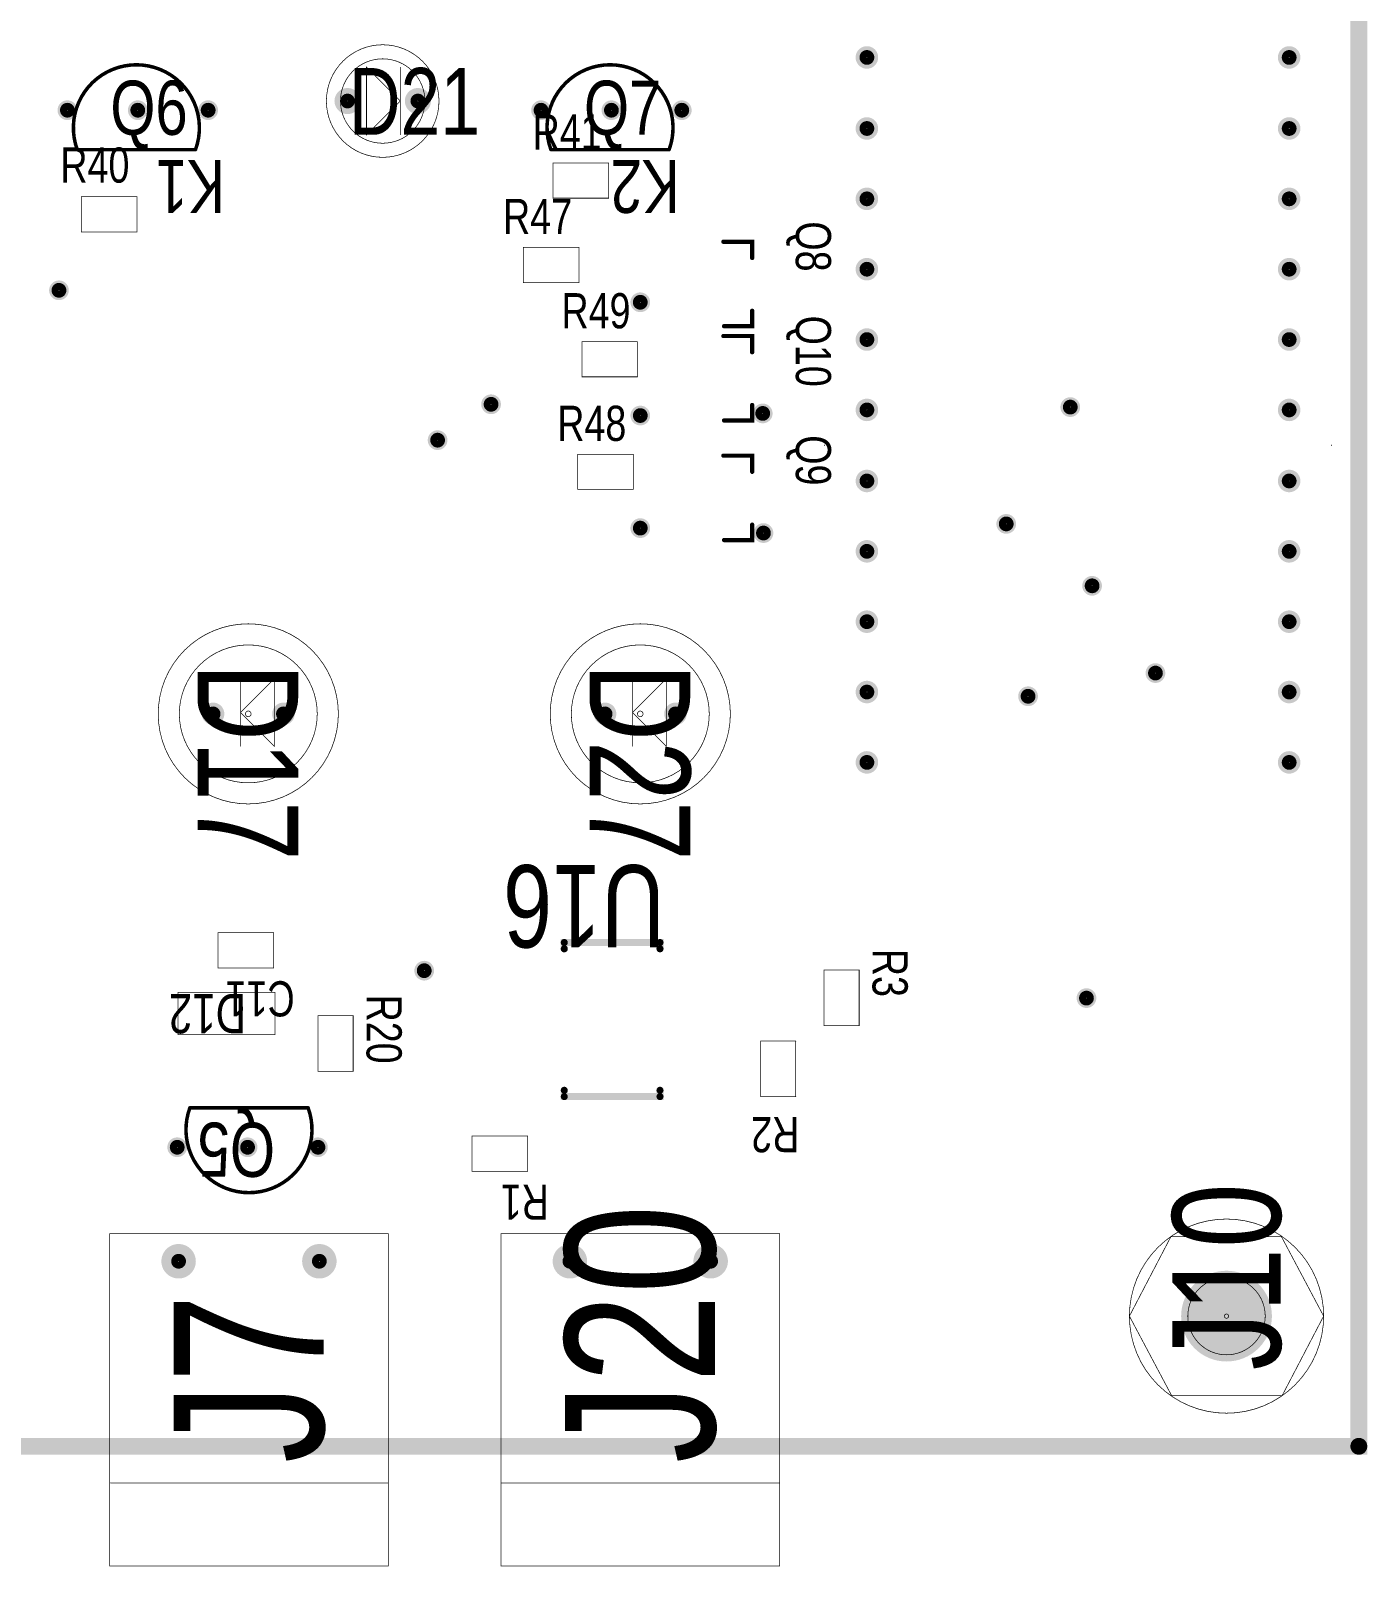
# Model space of a CAD drawing. Extents: x -148 to 6, y -4 to 99.
# Drawn here: x -42.6 to 5.6, y -4.1 to 51.4 of the extents above; entities that cross this region are included whole.
import ezdxf

# ---------------------------------------------------------------- set-up
doc = ezdxf.new("R2010")
doc.units = 0
doc.header["$MEASUREMENT"] = 0
for name, color, linetype in [('DRL', 7, 'Continuous'), ('IN1', 7, 'Continuous'), ('IN2', 7, 'Continuous'), ('SST', 7, 'Continuous')]:
    doc.layers.add(name, color=color, linetype=linetype)

msp = doc.modelspace()

# ---------------------------------------------------------------- linework, layer by layer
at = {"layer": 'DRL'}
for points, const_width in [([(-12.625, 50.389, 1), (-12.218, 50.389, 1)], 0.406), ([(2.615, 50.389, 1), (3.022, 50.389, 1)], 0.406), ([(-41.454, 48.484, 1), (-41.098, 48.484, 1)], 0.356), ([(-38.914, 48.484, 1), (-38.558, 48.484, 1)], 0.356), ([(-36.374, 48.484, 1), (-36.018, 48.484, 1)], 0.356), ([(-31.395, 48.815, 1), (-30.938, 48.815, 1)], 0.483), ([(-28.855, 48.815, 1), (-28.398, 48.815, 1)], 0.483), ([(-24.359, 48.484, 1), (-24.004, 48.484, 1)], 0.356), ([(-21.819, 48.484, 1), (-21.464, 48.484, 1)], 0.356), ([(-19.279, 48.484, 1), (-18.924, 48.484, 1)], 0.356), ([(-12.625, 47.824, 1), (-12.218, 47.824, 1)], 0.406), ([(2.615, 47.824, 1), (3.022, 47.824, 1)], 0.406), ([(-12.625, 45.284, 1), (-12.218, 45.284, 1)], 0.406), ([(2.615, 45.284, 1), (3.022, 45.284, 1)], 0.406), ([(-12.625, 42.744, 1), (-12.218, 42.744, 1)], 0.406), ([(2.615, 42.744, 1), (3.022, 42.744, 1)], 0.406), ([(-41.758, 41.982, 1), (-41.403, 41.982, 1)], 0.356), ([(-20.778, 41.55, 1), (-20.422, 41.55, 1)], 0.356), ([(-12.625, 40.204, 1), (-12.218, 40.204, 1)], 0.406), ([(2.615, 40.204, 1), (3.022, 40.204, 1)], 0.406), ([(-26.163, 37.867, 1), (-25.807, 37.867, 1)], 0.356), ([(-20.778, 37.461, 1), (-20.422, 37.461, 1)], 0.356), ([(-16.358, 37.537, 1), (-16.003, 37.537, 1)], 0.356), ([(-12.625, 37.664, 1), (-12.218, 37.664, 1)], 0.406), ([(-5.259, 37.766, 1), (-4.903, 37.766, 1)], 0.356), ([(2.615, 37.664, 1), (3.022, 37.664, 1)], 0.406), ([(-28.093, 36.572, 1), (-27.738, 36.572, 1)], 0.356), ([(-12.625, 35.099, 1), (-12.218, 35.099, 1)], 0.406), ([(2.615, 35.099, 1), (3.022, 35.099, 1)], 0.406), ([(-7.57, 33.549, 1), (-7.214, 33.549, 1)], 0.356), ([(-20.778, 33.397, 1), (-20.422, 33.397, 1)], 0.356), ([(-16.333, 33.219, 1), (-15.977, 33.219, 1)], 0.356), ([(-12.625, 32.559, 1), (-12.218, 32.559, 1)], 0.406), ([(2.615, 32.559, 1), (3.022, 32.559, 1)], 0.406), ([(-4.471, 31.314, 1), (-4.116, 31.314, 1)], 0.356), ([(-12.625, 30.019, 1), (-12.218, 30.019, 1)], 0.406), ([(2.615, 30.019, 1), (3.022, 30.019, 1)], 0.406), ([(-2.185, 28.164, 1), (-1.83, 28.164, 1)], 0.356), ([(-12.625, 27.479, 1), (-12.218, 27.479, 1)], 0.406), ([(2.615, 27.479, 1), (3.022, 27.479, 1)], 0.406), ([(-6.783, 27.326, 1), (-6.427, 27.326, 1)], 0.356), ([(-36.221, 26.691, 1), (-35.815, 26.691, 1)], 0.406), ([(-33.681, 26.691, 1), (-33.275, 26.691, 1)], 0.406), ([(-22.073, 26.691, 1), (-21.667, 26.691, 1)], 0.406), ([(-19.533, 26.691, 1), (-19.127, 26.691, 1)], 0.406), ([(-12.625, 24.939, 1), (-12.218, 24.939, 1)], 0.406), ([(2.615, 24.939, 1), (3.022, 24.939, 1)], 0.406), ([(-28.576, 17.42, 1), (-28.22, 17.42, 1)], 0.356), ([(-4.674, 16.43, 1), (-4.319, 16.43, 1)], 0.356), ([(-37.491, 11.045, 1), (-37.136, 11.045, 1)], 0.356), ([(-34.951, 11.045, 1), (-34.596, 11.045, 1)], 0.356), ([(-32.411, 11.045, 1), (-32.056, 11.045, 1)], 0.356), ([(-37.567, 6.93, 1), (-36.958, 6.93, 1)], 0.635), ([(-32.487, 6.93, 1), (-31.878, 6.93, 1)], 0.635), ([(-23.445, 6.93, 1), (-22.835, 6.93, 1)], 0.635), ([(-18.365, 6.93, 1), (-17.755, 6.93, 1)], 0.635), ([(-0.255, 4.949, 1), (1.371, 4.949, 1)], 1.651)]:
    msp.add_lwpolyline(points, format="xyb", close=True, dxfattribs=dict(at, const_width=const_width))
at = {"layer": 'IN1', "const_width": 0.279}
for points in [[(-12.548, 50.389, 1), (-12.294, 50.389, 1)], [(2.692, 50.389, 1), (2.946, 50.389, 1)], [(-31.294, 48.815, 1), (-31.04, 48.815, 1)], [(-28.754, 48.815, 1), (-28.5, 48.815, 1)], [(-41.403, 48.484, 1), (-41.149, 48.484, 1)], [(-38.863, 48.484, 1), (-38.609, 48.484, 1)], [(-36.323, 48.484, 1), (-36.069, 48.484, 1)], [(-24.309, 48.484, 1), (-24.055, 48.484, 1)], [(-21.769, 48.484, 1), (-21.515, 48.484, 1)], [(-19.229, 48.484, 1), (-18.975, 48.484, 1)], [(-12.548, 47.824, 1), (-12.294, 47.824, 1)], [(2.692, 47.824, 1), (2.946, 47.824, 1)], [(-12.548, 45.284, 1), (-12.294, 45.284, 1)], [(2.692, 45.284, 1), (2.946, 45.284, 1)], [(-12.548, 42.744, 1), (-12.294, 42.744, 1)], [(2.692, 42.744, 1), (2.946, 42.744, 1)], [(-41.708, 41.982, 1), (-41.454, 41.982, 1)], [(-20.727, 41.55, 1), (-20.473, 41.55, 1)], [(-12.548, 40.204, 1), (-12.294, 40.204, 1)], [(2.692, 40.204, 1), (2.946, 40.204, 1)], [(-26.112, 37.867, 1), (-25.858, 37.867, 1)], [(-20.727, 37.461, 1), (-20.473, 37.461, 1)], [(-16.308, 37.537, 1), (-16.054, 37.537, 1)], [(-12.548, 37.664, 1), (-12.294, 37.664, 1)], [(-5.208, 37.766, 1), (-4.954, 37.766, 1)], [(2.692, 37.664, 1), (2.946, 37.664, 1)], [(-28.042, 36.572, 1), (-27.788, 36.572, 1)], [(-12.548, 35.099, 1), (-12.294, 35.099, 1)], [(2.692, 35.099, 1), (2.946, 35.099, 1)], [(-20.727, 33.397, 1), (-20.473, 33.397, 1)], [(-16.282, 33.219, 1), (-16.028, 33.219, 1)], [(-7.519, 33.549, 1), (-7.265, 33.549, 1)], [(-12.548, 32.559, 1), (-12.294, 32.559, 1)], [(2.692, 32.559, 1), (2.946, 32.559, 1)], [(-4.42, 31.314, 1), (-4.166, 31.314, 1)], [(-12.548, 30.019, 1), (-12.294, 30.019, 1)], [(2.692, 30.019, 1), (2.946, 30.019, 1)], [(-2.134, 28.164, 1), (-1.88, 28.164, 1)], [(-12.548, 27.479, 1), (-12.294, 27.479, 1)], [(2.692, 27.479, 1), (2.946, 27.479, 1)], [(-6.732, 27.326, 1), (-6.478, 27.326, 1)], [(-36.145, 26.691, 1), (-35.891, 26.691, 1)], [(-33.605, 26.691, 1), (-33.351, 26.691, 1)], [(-21.997, 26.691, 1), (-21.743, 26.691, 1)], [(-19.457, 26.691, 1), (-19.203, 26.691, 1)], [(-12.548, 24.939, 1), (-12.294, 24.939, 1)], [(2.692, 24.939, 1), (2.946, 24.939, 1)], [(-28.525, 17.42, 1), (-28.271, 17.42, 1)], [(-4.624, 16.43, 1), (-4.37, 16.43, 1)], [(-37.44, 11.045, 1), (-37.186, 11.045, 1)], [(-34.9, 11.045, 1), (-34.646, 11.045, 1)], [(-32.36, 11.045, 1), (-32.106, 11.045, 1)], [(-37.39, 6.93, 1), (-37.136, 6.93, 1)], [(-32.31, 6.93, 1), (-32.056, 6.93, 1)], [(-23.267, 6.93, 1), (-23.013, 6.93, 1)], [(-18.187, 6.93, 1), (-17.933, 6.93, 1)]]:
    msp.add_lwpolyline(points, format="xyb", close=True, dxfattribs=at)
at = {"layer": 'IN2', "const_width": 0.279}
for points in [[(-12.548, 50.389, 1), (-12.294, 50.389, 1)], [(2.692, 50.389, 1), (2.946, 50.389, 1)], [(-31.294, 48.815, 1), (-31.04, 48.815, 1)], [(-28.754, 48.815, 1), (-28.5, 48.815, 1)], [(-41.403, 48.484, 1), (-41.149, 48.484, 1)], [(-38.863, 48.484, 1), (-38.609, 48.484, 1)], [(-36.323, 48.484, 1), (-36.069, 48.484, 1)], [(-24.309, 48.484, 1), (-24.055, 48.484, 1)], [(-21.769, 48.484, 1), (-21.515, 48.484, 1)], [(-19.229, 48.484, 1), (-18.975, 48.484, 1)], [(-12.548, 47.824, 1), (-12.294, 47.824, 1)], [(2.692, 47.824, 1), (2.946, 47.824, 1)], [(-12.548, 45.284, 1), (-12.294, 45.284, 1)], [(2.692, 45.284, 1), (2.946, 45.284, 1)], [(-12.548, 42.744, 1), (-12.294, 42.744, 1)], [(2.692, 42.744, 1), (2.946, 42.744, 1)], [(-41.708, 41.982, 1), (-41.454, 41.982, 1)], [(-20.727, 41.55, 1), (-20.473, 41.55, 1)], [(-12.548, 40.204, 1), (-12.294, 40.204, 1)], [(2.692, 40.204, 1), (2.946, 40.204, 1)], [(-26.112, 37.867, 1), (-25.858, 37.867, 1)], [(-20.727, 37.461, 1), (-20.473, 37.461, 1)], [(-16.308, 37.537, 1), (-16.054, 37.537, 1)], [(-12.548, 37.664, 1), (-12.294, 37.664, 1)], [(-5.208, 37.766, 1), (-4.954, 37.766, 1)], [(2.692, 37.664, 1), (2.946, 37.664, 1)], [(-28.042, 36.572, 1), (-27.788, 36.572, 1)], [(-12.548, 35.099, 1), (-12.294, 35.099, 1)], [(2.692, 35.099, 1), (2.946, 35.099, 1)], [(-20.727, 33.397, 1), (-20.473, 33.397, 1)], [(-16.282, 33.219, 1), (-16.028, 33.219, 1)], [(-7.519, 33.549, 1), (-7.265, 33.549, 1)], [(-12.548, 32.559, 1), (-12.294, 32.559, 1)], [(2.692, 32.559, 1), (2.946, 32.559, 1)], [(-4.42, 31.314, 1), (-4.166, 31.314, 1)], [(-12.548, 30.019, 1), (-12.294, 30.019, 1)], [(2.692, 30.019, 1), (2.946, 30.019, 1)], [(-2.134, 28.164, 1), (-1.88, 28.164, 1)], [(-12.548, 27.479, 1), (-12.294, 27.479, 1)], [(2.692, 27.479, 1), (2.946, 27.479, 1)], [(-6.732, 27.326, 1), (-6.478, 27.326, 1)], [(-36.145, 26.691, 1), (-35.891, 26.691, 1)], [(-33.605, 26.691, 1), (-33.351, 26.691, 1)], [(-21.997, 26.691, 1), (-21.743, 26.691, 1)], [(-19.457, 26.691, 1), (-19.203, 26.691, 1)], [(-12.548, 24.939, 1), (-12.294, 24.939, 1)], [(2.692, 24.939, 1), (2.946, 24.939, 1)], [(-28.525, 17.42, 1), (-28.271, 17.42, 1)], [(-4.624, 16.43, 1), (-4.37, 16.43, 1)], [(-37.44, 11.045, 1), (-37.186, 11.045, 1)], [(-34.9, 11.045, 1), (-34.646, 11.045, 1)], [(-32.36, 11.045, 1), (-32.106, 11.045, 1)], [(-37.39, 6.93, 1), (-37.136, 6.93, 1)], [(-32.31, 6.93, 1), (-32.056, 6.93, 1)], [(-23.267, 6.93, 1), (-23.013, 6.93, 1)], [(-18.187, 6.93, 1), (-17.933, 6.93, 1)]]:
    msp.add_lwpolyline(points, format="xyb", close=True, dxfattribs=at)
at = {"layer": 'SST'}
for points, const_width in [([(-132.055, 0.25), (-132.055, 85.137), (5.333, 85.137), (5.333, 0.25), (-132.055, 0.25)], 0.61), ([(-30.481, 50.034), (-30.481, 47.595), (-29.262, 48.815), (-30.481, 50.034)], 0.0254), ([(-21.743, 45.309), (-23.75, 45.309), (-23.75, 46.579), (-21.743, 46.579), (-21.743, 45.309)], 0.0254), ([(-38.761, 44.09), (-40.768, 44.09), (-40.768, 45.36), (-38.761, 45.36), (-38.761, 44.09)], 0.0254), ([(-22.81, 42.261), (-24.817, 42.261), (-24.817, 43.531), (-22.81, 43.531), (-22.81, 42.261)], 0.0254), ([(-20.702, 38.858), (-22.708, 38.858), (-22.708, 40.128), (-20.702, 40.128), (-20.702, 38.858)], 0.0254), ([(-20.854, 34.794), (-22.861, 34.794), (-22.861, 36.064), (-20.854, 36.064), (-20.854, 34.794)], 0.0254), ([(-33.808, 25.523), (-33.808, 27.961), (-35.027, 26.742), (-33.808, 25.523)], 0.0254), ([(-19.66, 25.523), (-19.66, 27.961), (-20.88, 26.742), (-19.66, 25.523)], 0.0254), ([(-35.84, 18.792), (-33.834, 18.792), (-33.834, 17.522), (-35.84, 17.522), (-35.84, 18.792)], 0.0254), ([(-13.971, 15.439), (-13.971, 17.446), (-12.701, 17.446), (-12.701, 15.439), (-13.971, 15.439)], 0.0254), ([(-32.233, 13.788), (-32.233, 15.795), (-30.963, 15.795), (-30.963, 13.788), (-32.233, 13.788)], 0.0254), ([(-14.987, 14.88), (-14.987, 12.874), (-16.257, 12.874), (-16.257, 14.88), (-14.987, 14.88)], 0.0254), ([(-26.671, 11.451), (-24.664, 11.451), (-24.664, 10.181), (-26.671, 10.181), (-26.671, 11.451)], 0.0254)]:
    msp.add_lwpolyline(points, close=True, dxfattribs=dict(at, const_width=const_width))
for points, const_width in [([(-27.865, 48.815, 1), (-31.929, 48.815)], 0.0254), ([(-36.678, 47.062), (-36.653, 47.062, 1.434973), (-40.92, 47.062)], 0.127), ([(-28.373, 48.815, 1), (-31.421, 48.815)], 0.0254), ([(-19.584, 47.062), (-19.559, 47.062, 1.434973), (-23.826, 47.062)], 0.127), ([(-31.929, 48.815, 1), (-27.865, 48.815)], 0.0254), ([(-31.421, 48.815, 1), (-28.373, 48.815)], 0.0254), ([(-40.92, 47.062), (-36.653, 47.062, 0.075382)], 0.127), ([(-31.497, 26.691, 1), (-37.999, 26.691)], 0.0254), ([(-17.349, 26.691, 1), (-23.851, 26.691)], 0.0254), ([(-32.259, 26.691, 1), (-37.237, 26.691)], 0.0254), ([(-18.111, 26.691, 1), (-23.089, 26.691)], 0.0254), ([(-37.999, 26.691, 1), (-31.497, 26.691)], 0.0254), ([(-37.237, 26.691, 1), (-32.259, 26.691)], 0.0254), ([(-34.646, 26.691, 1), (-34.85, 26.691)], 0.0254), ([(-34.85, 26.691, 1), (-34.646, 26.691)], 0.0254), ([(-23.851, 26.691, 1), (-17.349, 26.691)], 0.0254), ([(-23.089, 26.691, 1), (-18.111, 26.691)], 0.0254), ([(-20.499, 26.691, 1), (-20.702, 26.691)], 0.0254), ([(-20.702, 26.691, 1), (-20.499, 26.691)], 0.0254), ([(-36.831, 12.467), (-36.856, 12.467, 1.434973), (-32.589, 12.467)], 0.127), ([(4.063, 4.949, 1), (-2.947, 4.949)], 0.0254), ([(4.063, 4.949, 1), (-2.947, 4.949)], 0.0254), ([(1.955, 4.949, 1), (-0.839, 4.949)], 0.0254), ([(0.634, 4.949, 1), (0.482, 4.949)], 0.0254), ([(-2.947, 4.949, 1), (4.063, 4.949)], 0.0254), ([(-2.947, 4.949, 1), (4.063, 4.949)], 0.0254), ([(-0.839, 4.949, 1), (1.955, 4.949)], 0.0254), ([(0.482, 4.949, 1), (0.634, 4.949)], 0.0254)]:
    msp.add_lwpolyline(points, format="xyb", dxfattribs=dict(at, const_width=const_width))
for points, const_width in [([(-30.486, 50.034, 1), (-30.473, 50.034, 1)], 0.0127), ([(-30.486, 50.034, 1), (-30.473, 50.034, 1)], 0.0127), ([(-29.267, 50.034, 1), (-29.254, 50.034, 1)], 0.0127), ([(-31.934, 48.815, 1), (-31.924, 48.815, 1)], 0.0127), ([(-31.934, 48.815, 1), (-31.924, 48.815, 1)], 0.0127), ([(-31.426, 48.815, 1), (-31.413, 48.815, 1)], 0.0127), ([(-31.426, 48.815, 1), (-31.413, 48.815, 1)], 0.0127), ([(-29.267, 48.815, 1), (-29.254, 48.815, 1)], 0.0127), ([(-28.378, 48.815, 1), (-28.365, 48.815, 1)], 0.0127), ([(-28.378, 48.815, 1), (-28.365, 48.815, 1)], 0.0127), ([(-27.872, 48.815, 1), (-27.857, 48.815, 1)], 0.0127), ([(-27.872, 48.815, 1), (-27.857, 48.815, 1)], 0.0127), ([(-40.951, 47.062, 1), (-40.887, 47.062, 1)], 0.0635), ([(-40.951, 47.062, 1), (-40.887, 47.062, 1)], 0.0635), ([(-36.711, 47.062, 1), (-36.645, 47.062, 1)], 0.0635), ([(-36.686, 47.062, 1), (-36.62, 47.062, 1)], 0.0635), ([(-36.686, 47.062, 1), (-36.62, 47.062, 1)], 0.0635), ([(-30.486, 47.595, 1), (-30.473, 47.595, 1)], 0.0127), ([(-29.267, 47.595, 1), (-29.254, 47.595, 1)], 0.0127), ([(-23.856, 47.062, 1), (-23.796, 47.062, 1)], 0.0635), ([(-23.856, 47.062, 1), (-23.796, 47.062, 1)], 0.0635), ([(-19.615, 47.062, 1), (-19.551, 47.062, 1)], 0.0635), ([(-19.589, 47.062, 1), (-19.528, 47.062, 1)], 0.0635), ([(-19.589, 47.062, 1), (-19.528, 47.062, 1)], 0.0635), ([(-23.757, 46.579, 1), (-23.742, 46.579, 1)], 0.0127), ([(-21.751, 46.579, 1), (-21.736, 46.579, 1)], 0.0127), ([(-40.773, 45.36, 1), (-40.763, 45.36, 1)], 0.0127), ([(-38.766, 45.36, 1), (-38.754, 45.36, 1)], 0.0127), ([(-23.757, 45.309, 1), (-23.742, 45.309, 1)], 0.0127), ([(-21.751, 45.309, 1), (-21.736, 45.309, 1)], 0.0127), ([(-21.751, 45.309, 1), (-21.736, 45.309, 1)], 0.0127), ([(-40.773, 44.09, 1), (-40.763, 44.09, 1)], 0.0127), ([(-38.766, 44.09, 1), (-38.754, 44.09, 1)], 0.0127), ([(-38.766, 44.09, 1), (-38.754, 44.09, 1)], 0.0127), ([(-17.641, 43.735, 1), (-17.565, 43.735, 1)], 0.0762), ([(-16.6, 43.735, 1), (-16.523, 43.735, 1)], 0.0762), ([(-24.824, 43.531, 1), (-24.809, 43.531, 1)], 0.0127), ([(-22.818, 43.531, 1), (-22.802, 43.531, 1)], 0.0127), ([(-16.6, 43.15, 1), (-16.523, 43.15, 1)], 0.0762), ([(-24.824, 42.261, 1), (-24.809, 42.261, 1)], 0.0127), ([(-22.818, 42.261, 1), (-22.802, 42.261, 1)], 0.0127), ([(-22.818, 42.261, 1), (-22.802, 42.261, 1)], 0.0127), ([(-16.6, 41.245, 1), (-16.523, 41.245, 1)], 0.0762), ([(-17.616, 40.687, 1), (-17.539, 40.687, 1)], 0.0762), ([(-16.6, 40.687, 1), (-16.523, 40.687, 1)], 0.0762), ([(-22.713, 40.128, 1), (-22.701, 40.128, 1)], 0.0127), ([(-20.709, 40.128, 1), (-20.694, 40.128, 1)], 0.0127), ([(-17.641, 40.331, 1), (-17.565, 40.331, 1)], 0.0762), ([(-16.6, 40.331, 1), (-16.523, 40.331, 1)], 0.0762), ([(-16.6, 39.747, 1), (-16.523, 39.747, 1)], 0.0762), ([(-22.713, 38.858, 1), (-22.701, 38.858, 1)], 0.0127), ([(-20.709, 38.858, 1), (-20.694, 38.858, 1)], 0.0127), ([(-20.709, 38.858, 1), (-20.694, 38.858, 1)], 0.0127), ([(-16.6, 37.842, 1), (-16.523, 37.842, 1)], 0.0762), ([(-17.616, 37.283, 1), (-17.539, 37.283, 1)], 0.0762), ([(-16.6, 37.283, 1), (-16.523, 37.283, 1)], 0.0762), ([(-22.868, 36.064, 1), (-22.853, 36.064, 1)], 0.0127), ([(-20.862, 36.064, 1), (-20.847, 36.064, 1)], 0.0127), ([(-17.641, 36.013, 1), (-17.565, 36.013, 1)], 0.0762), ([(-16.6, 36.013, 1), (-16.523, 36.013, 1)], 0.0762), ([(-13.953, 36.394, 1), (-13.938, 36.394, 1)], 0.0127), ([(-13.953, 36.369, 1), (-13.938, 36.369, 1)], 0.0127), ([(-13.953, 36.369, 1), (-13.938, 36.369, 1)], 0.0127), ([(4.335, 36.394, 1), (4.35, 36.394, 1)], 0.0127), ([(4.335, 36.369, 1), (4.35, 36.369, 1)], 0.0127), ([(4.335, 36.369, 1), (4.35, 36.369, 1)], 0.0127), ([(-16.6, 35.429, 1), (-16.523, 35.429, 1)], 0.0762), ([(-22.868, 34.794, 1), (-22.853, 34.794, 1)], 0.0127), ([(-20.862, 34.794, 1), (-20.847, 34.794, 1)], 0.0127), ([(-20.862, 34.794, 1), (-20.847, 34.794, 1)], 0.0127), ([(-16.6, 33.524, 1), (-16.523, 33.524, 1)], 0.0762), ([(-17.616, 32.965, 1), (-17.539, 32.965, 1)], 0.0762), ([(-16.6, 32.965, 1), (-16.523, 32.965, 1)], 0.0762), ([(-35.032, 27.961, 1), (-35.022, 27.961, 1)], 0.0127), ([(-33.813, 27.961, 1), (-33.803, 27.961, 1)], 0.0127), ([(-20.885, 27.961, 1), (-20.872, 27.961, 1)], 0.0127), ([(-19.665, 27.961, 1), (-19.653, 27.961, 1)], 0.0127), ([(-38.004, 26.691, 1), (-37.994, 26.691, 1)], 0.0127), ([(-38.004, 26.691, 1), (-37.994, 26.691, 1)], 0.0127), ([(-37.242, 26.691, 1), (-37.23, 26.691, 1)], 0.0127), ([(-37.242, 26.691, 1), (-37.23, 26.691, 1)], 0.0127), ([(-35.032, 26.742, 1), (-35.022, 26.742, 1)], 0.0127), ([(-34.855, 26.691, 1), (-34.842, 26.691, 1)], 0.0127), ([(-34.855, 26.691, 1), (-34.842, 26.691, 1)], 0.0127), ([(-34.651, 26.691, 1), (-34.639, 26.691, 1)], 0.0127), ([(-34.651, 26.691, 1), (-34.639, 26.691, 1)], 0.0127), ([(-32.264, 26.691, 1), (-32.254, 26.691, 1)], 0.0127), ([(-32.264, 26.691, 1), (-32.254, 26.691, 1)], 0.0127), ([(-31.504, 26.691, 1), (-31.489, 26.691, 1)], 0.0127), ([(-31.504, 26.691, 1), (-31.489, 26.691, 1)], 0.0127), ([(-23.856, 26.691, 1), (-23.844, 26.691, 1)], 0.0127), ([(-23.856, 26.691, 1), (-23.844, 26.691, 1)], 0.0127), ([(-23.097, 26.691, 1), (-23.082, 26.691, 1)], 0.0127), ([(-23.097, 26.691, 1), (-23.082, 26.691, 1)], 0.0127), ([(-20.885, 26.742, 1), (-20.872, 26.742, 1)], 0.0127), ([(-20.709, 26.691, 1), (-20.694, 26.691, 1)], 0.0127), ([(-20.709, 26.691, 1), (-20.694, 26.691, 1)], 0.0127), ([(-20.506, 26.691, 1), (-20.491, 26.691, 1)], 0.0127), ([(-20.506, 26.691, 1), (-20.491, 26.691, 1)], 0.0127), ([(-18.116, 26.691, 1), (-18.103, 26.691, 1)], 0.0127), ([(-18.116, 26.691, 1), (-18.103, 26.691, 1)], 0.0127), ([(-17.357, 26.691, 1), (-17.341, 26.691, 1)], 0.0127), ([(-17.357, 26.691, 1), (-17.341, 26.691, 1)], 0.0127), ([(-35.032, 25.523, 1), (-35.022, 25.523, 1)], 0.0127), ([(-33.813, 25.523, 1), (-33.803, 25.523, 1)], 0.0127), ([(-33.813, 25.523, 1), (-33.803, 25.523, 1)], 0.0127), ([(-20.885, 25.523, 1), (-20.872, 25.523, 1)], 0.0127), ([(-19.665, 25.523, 1), (-19.653, 25.523, 1)], 0.0127), ([(-19.665, 25.523, 1), (-19.653, 25.523, 1)], 0.0127), ([(-35.845, 18.792, 1), (-35.835, 18.792, 1)], 0.0127), ([(-35.845, 18.792, 1), (-35.835, 18.792, 1)], 0.0127), ([(-33.839, 18.792, 1), (-33.826, 18.792, 1)], 0.0127), ([(-23.407, 18.436, 1), (-23.28, 18.436, 1)], 0.127), ([(-23.407, 18.208, 1), (-23.28, 18.208, 1)], 0.127), ([(-19.952, 18.436, 1), (-19.825, 18.436, 1)], 0.127), ([(-19.952, 18.208, 1), (-19.825, 18.208, 1)], 0.127), ([(-35.845, 17.522, 1), (-35.835, 17.522, 1)], 0.0127), ([(-33.839, 17.522, 1), (-33.826, 17.522, 1)], 0.0127), ([(-13.978, 17.446, 1), (-13.963, 17.446, 1)], 0.0127), ([(-12.706, 17.446, 1), (-12.693, 17.446, 1)], 0.0127), ([(-33.783, 16.633), (-33.783, 15.109), (-37.288, 15.109), (-37.288, 16.633), (-33.783, 16.633, 45.079987)], 0.0254), ([(-37.293, 16.633, 1), (-37.283, 16.633, 1)], 0.0127), ([(-33.788, 16.633, 1), (-33.778, 16.633, 1)], 0.0127), ([(-33.788, 16.633, 1), (-33.778, 16.633, 1)], 0.0127), ([(-32.238, 15.795, 1), (-32.228, 15.795, 1)], 0.0127), ([(-30.971, 15.795, 1), (-30.956, 15.795, 1)], 0.0127), ([(-37.293, 15.109, 1), (-37.283, 15.109, 1)], 0.0127), ([(-33.788, 15.109, 1), (-33.778, 15.109, 1)], 0.0127), ([(-13.978, 15.439, 1), (-13.963, 15.439, 1)], 0.0127), ([(-13.978, 15.439, 1), (-13.963, 15.439, 1)], 0.0127), ([(-12.706, 15.439, 1), (-12.693, 15.439, 1)], 0.0127), ([(-16.264, 14.88, 1), (-16.249, 14.88, 1)], 0.0127), ([(-14.994, 14.88, 1), (-14.979, 14.88, 1)], 0.0127), ([(-14.994, 14.88, 1), (-14.979, 14.88, 1)], 0.0127), ([(-32.238, 13.788, 1), (-32.228, 13.788, 1)], 0.0127), ([(-32.238, 13.788, 1), (-32.228, 13.788, 1)], 0.0127), ([(-30.971, 13.788, 1), (-30.956, 13.788, 1)], 0.0127), ([(-23.407, 13.102, 1), (-23.28, 13.102, 1)], 0.127), ([(-23.407, 12.874, 1), (-23.28, 12.874, 1)], 0.127), ([(-19.952, 13.102, 1), (-19.825, 13.102, 1)], 0.127), ([(-19.952, 12.874, 1), (-19.825, 12.874, 1)], 0.127), ([(-16.264, 12.874, 1), (-16.249, 12.874, 1)], 0.0127), ([(-14.994, 12.874, 1), (-14.979, 12.874, 1)], 0.0127), ([(-36.889, 12.467, 1), (-36.823, 12.467, 1)], 0.0635), ([(-36.889, 12.467, 1), (-36.823, 12.467, 1)], 0.0635), ([(-36.861, 12.467, 1), (-36.798, 12.467, 1)], 0.0635), ([(-32.622, 12.467, 1), (-32.556, 12.467, 1)], 0.0635), ([(-32.622, 12.467, 1), (-32.556, 12.467, 1)], 0.0635), ([(-26.678, 11.451, 1), (-26.663, 11.451, 1)], 0.0127), ([(-26.678, 11.451, 1), (-26.663, 11.451, 1)], 0.0127), ([(-24.669, 11.451, 1), (-24.657, 11.451, 1)], 0.0127), ([(-26.678, 10.181, 1), (-26.663, 10.181, 1)], 0.0127), ([(-24.669, 10.181, 1), (-24.657, 10.181, 1)], 0.0127), ([(-39.752, -4.068), (-29.693, -4.068), (-29.693, 7.921), (-39.752, 7.921), (-39.752, -4.068, 45.566862)], 0.0254), ([(-39.757, 7.921, 1), (-39.747, 7.921, 1)], 0.0127), ([(-29.701, 7.921, 1), (-29.686, 7.921, 1)], 0.0127), ([(-25.637, 7.921, 1), (-25.622, 7.921, 1)], 0.0127), ([(-25.629, -4.068), (-15.571, -4.068), (-15.571, 7.921), (-25.629, 7.921), (-25.629, -4.068, 44.48653)], 0.0254), ([(-15.579, 7.921, 1), (-15.563, 7.921, 1)], 0.0127), ([(-1.456, 7.819, 1), (-1.441, 7.819, 1)], 0.0127), ([(-1.456, 7.819, 1), (-1.441, 7.819, 1)], 0.0127), ([(2.532, 7.819, 1), (2.547, 7.819, 1)], 0.0127), ([(2.532, 7.819, 1), (2.547, 7.819, 1)], 0.0127), ([(-2.955, 4.949, 1), (-2.94, 4.949, 1)], 0.0127), ([(-2.955, 4.949, 1), (-2.94, 4.949, 1)], 0.0127), ([(-2.955, 4.949, 1), (-2.94, 4.949, 1)], 0.0127), ([(-2.955, 4.949, 1), (-2.94, 4.949, 1)], 0.0127), ([(-2.955, 4.949, 1), (-2.94, 4.949, 1)], 0.0127), ([(-2.955, 4.949, 1), (-2.94, 4.949, 1)], 0.0127), ([(-0.847, 4.949, 1), (-0.831, 4.949, 1)], 0.0127), ([(-0.847, 4.949, 1), (-0.831, 4.949, 1)], 0.0127), ([(0.474, 4.949, 1), (0.489, 4.949, 1)], 0.0127), ([(0.474, 4.949, 1), (0.489, 4.949, 1)], 0.0127), ([(0.627, 4.949, 1), (0.642, 4.949, 1)], 0.0127), ([(0.627, 4.949, 1), (0.642, 4.949, 1)], 0.0127), ([(1.95, 4.949, 1), (1.963, 4.949, 1)], 0.0127), ([(1.95, 4.949, 1), (1.963, 4.949, 1)], 0.0127), ([(4.056, 4.949, 1), (4.071, 4.949, 1)], 0.0127), ([(4.056, 4.949, 1), (4.071, 4.949, 1)], 0.0127), ([(4.056, 4.949, 1), (4.071, 4.949, 1)], 0.0127), ([(4.056, 4.949, 1), (4.071, 4.949, 1)], 0.0127), ([(4.056, 4.949, 1), (4.071, 4.949, 1)], 0.0127), ([(4.056, 4.949, 1), (4.071, 4.949, 1)], 0.0127), ([(-1.428, 2.079, 1), (-1.416, 2.079, 1)], 0.0127), ([(-1.428, 2.079, 1), (-1.416, 2.079, 1)], 0.0127), ([(-1.428, 2.079, 1), (-1.416, 2.079, 1)], 0.0127), ([(2.56, 2.079, 1), (2.572, 2.079, 1)], 0.0127), ([(2.56, 2.079, 1), (2.572, 2.079, 1)], 0.0127), ([(2.56, 2.079, 1), (2.572, 2.079, 1)], 0.0127), ([(5.181, 0.25, 1), (5.486, 0.25, 1)], 0.305), ([(-39.731, -1.071, 1), (-39.721, -1.071, 1)], 0.0127), ([(-29.724, -1.071, 1), (-29.711, -1.071, 1)], 0.0127), ([(-25.609, -1.071, 1), (-25.596, -1.071, 1)], 0.0127), ([(-15.604, -1.071, 1), (-15.589, -1.071, 1)], 0.0127), ([(-39.757, -4.068, 1), (-39.747, -4.068, 1)], 0.0127), ([(-39.757, -4.068, 1), (-39.747, -4.068, 1)], 0.0127), ([(-29.701, -4.068, 1), (-29.686, -4.068, 1)], 0.0127), ([(-25.637, -4.068, 1), (-25.622, -4.068, 1)], 0.0127), ([(-25.637, -4.068, 1), (-25.622, -4.068, 1)], 0.0127), ([(-15.579, -4.068, 1), (-15.563, -4.068, 1)], 0.0127)]:
    msp.add_lwpolyline(points, format="xyb", close=True, dxfattribs=dict(at, const_width=const_width))
for points, const_width in [([(-29.262, 47.595), (-29.262, 50.034)], 0.0254), ([(-23.826, 47.062), (-19.559, 47.062)], 0.127), ([(-17.603, 43.735), (-16.562, 43.735), (-16.562, 43.15)], 0.152), ([(-17.578, 40.687), (-16.562, 40.687), (-16.562, 41.245)], 0.152), ([(-17.603, 40.331), (-16.562, 40.331), (-16.562, 39.747)], 0.152), ([(-17.578, 37.283), (-16.562, 37.283), (-16.562, 37.842)], 0.152), ([(-17.603, 36.013), (-16.562, 36.013), (-16.562, 35.429)], 0.152), ([(-17.578, 32.965), (-16.562, 32.965), (-16.562, 33.524)], 0.152), ([(-35.027, 27.961), (-35.027, 25.523)], 0.0254), ([(-20.88, 27.961), (-20.88, 25.523)], 0.0254), ([(-23.343, 18.208), (-23.343, 18.436), (-19.889, 18.436), (-19.889, 18.208)], 0.254), ([(-19.889, 13.102), (-19.889, 12.874), (-23.343, 12.874), (-23.343, 13.102)], 0.254), ([(-32.589, 12.467), (-36.856, 12.467)], 0.127), ([(-1.449, 7.819), (-2.947, 4.949)], 0.0254), ([(-1.449, 7.819), (2.539, 7.819)], 0.0254), ([(4.063, 4.949), (2.539, 7.819)], 0.0254), ([(-2.947, 4.949), (-1.423, 2.079)], 0.0254), ([(4.063, 4.949), (2.565, 2.079)], 0.0254), ([(2.565, 2.079), (-1.423, 2.079)], 0.0254), ([(2.565, 2.079), (-1.423, 2.079)], 0.0254), ([(-39.726, -1.071), (-29.719, -1.071)], 0.0254), ([(-25.604, -1.071), (-15.596, -1.071)], 0.0254)]:
    msp.add_lwpolyline(points, dxfattribs=dict(at, const_width=const_width))

# ---------------------------------------------------------------- texts
at = {"layer": 'SST', "width": 0.8}
for s, height, p in [('D21', 2.413, (-31.116, 47.595)), ('Q6', 1.9558, (-39.726, 47.595)), ('Q7', 1.9558, (-22.632, 47.595)), ('R41', 1.27, (-24.486, 47.062)), ('R40', 1.27, (-41.53, 45.868)), ('R47', 1.27, (-25.553, 44.014)), ('R49', 1.27, (-23.445, 40.61)), ('R48', 1.27, (-23.597, 36.546))]:
    msp.add_text(s, height=height, dxfattribs=at).set_placement(p)
for s, height, rotation, p in [('K1', 1.905, 180, (-35.586, 46.681)), ('K2', 1.905, 180, (-19.178, 46.681)), ('Q8', 1.27, 270, (-14.987, 44.471)), ('Q10', 1.27, 270, (-14.987, 41.068)), ('Q9', 1.27, 270, (-14.987, 36.75)), ('D17', 3.6322, 270, (-36.577, 28.52)), ('D27', 3.6322, 270, (-22.429, 28.52)), ('U16', 2.9718, 180, (-19.711, 21.23)), ('R3', 1.27, 270, (-12.218, 18.208)), ('C11', 1.27, 180, (-33.072, 17.039)), ('D12', 1.4224, 180, (-34.824, 16.582)), ('R20', 1.27, 270, (-30.481, 16.557)), ('Q5', 1.9558, 180, (-33.783, 11.934)), ('R2', 1.27, 180, (-14.86, 12.137)), ('R1', 1.27, 180, (-23.902, 9.699)), ('J10', 3.9116, 90, (2.514, 2.993)), ('J20', 5.4102, 90, (-17.908, -0.36)), ('J7', 5.4102, 90, (-32.03, -0.36))]:
    msp.add_text(s, height=height, rotation=rotation, dxfattribs=at).set_placement(p)

doc.saveas('drawing.dxf')
